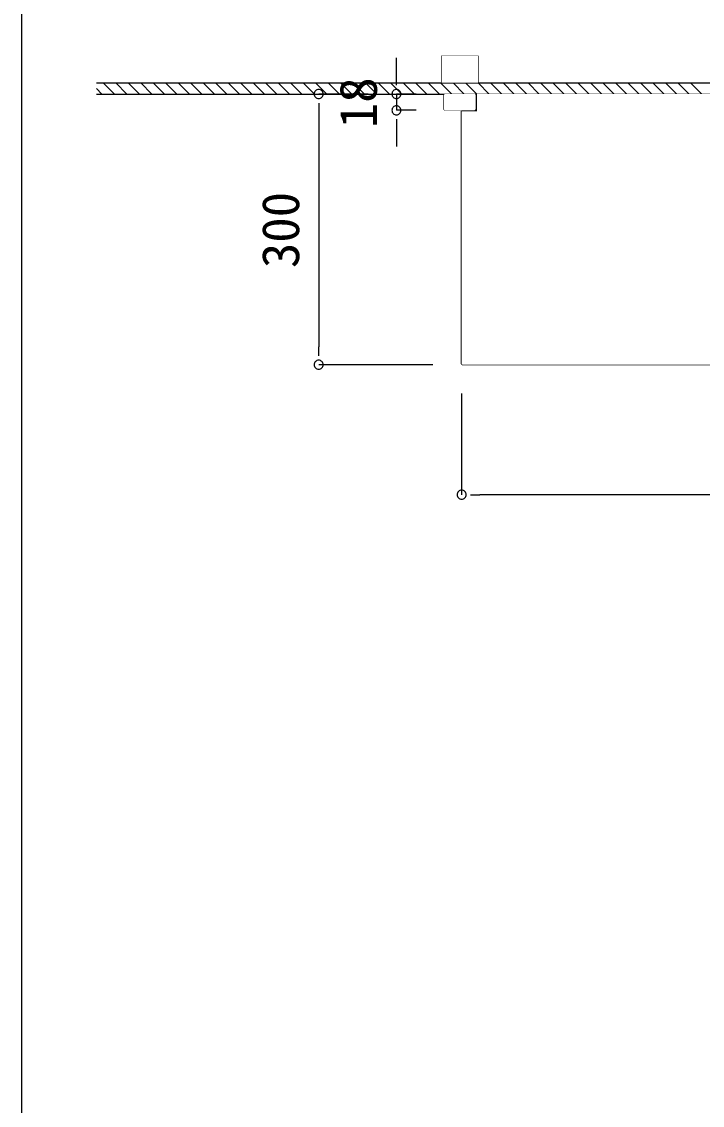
# Model space of a CAD drawing. Units: millimetres, scale not verified. Extents: x -4205 to 4205, y -2975 to 2975.
# Drawn here: x -3950 to -3196, y 517 to 1718 of the extents above; entities that cross this region are included whole.
import ezdxf
from ezdxf.enums import TextEntityAlignment as Align

# ---------------------------------------------------------------- set-up
doc = ezdxf.new("R2010")
doc.units = ezdxf.units.MM
doc.header["$LTSCALE"] = 20
for name, color, linetype in [('0-0', 7, 'Continuous'), ('0-4', 3, 'Continuous'), ('0-5', 7, 'Continuous')]:
    doc.layers.add(name, color=color, linetype=linetype)
doc.styles.add('ＭＳ ゴシック', font='')
doc.styles.get('ＭＳ ゴシック').set_extended_font_data('MS Gothic')

msp = doc.modelspace()

# ---------------------------------------------------------------- linework, layer by layer
at = {"layer": '0-0'}
for p, q in [((-3484.52, 1650.51), (-3444.52, 1680.51)), ((-3484.52, 1680.51), (-3444.52, 1650.51)), ((-3867.25, 1650.51), (-627.17, 1650.51)), ((-3847.17, 1638.01), (-3859.67, 1650.51)), ((-3833.33, 1638.01), (-3845.83, 1650.51)), ((-3819.48, 1638.01), (-3831.98, 1650.51)), ((-3805.64, 1638.01), (-3818.14, 1650.51)), ((-3791.79, 1638.01), (-3804.29, 1650.51)), ((-3777.95, 1638.01), (-3790.45, 1650.51)), ((-3764.1, 1638.01), (-3776.6, 1650.51)), ((-3750.26, 1638.01), (-3762.76, 1650.51)), ((-3736.42, 1638.01), (-3748.92, 1650.51)), ((-3722.57, 1638.01), (-3735.07, 1650.51)), ((-3708.73, 1638.01), (-3721.23, 1650.51)), ((-3694.88, 1638.01), (-3707.38, 1650.51)), ((-3681.04, 1638.01), (-3693.54, 1650.51)), ((-3667.19, 1638.01), (-3679.69, 1650.51)), ((-3653.35, 1638.01), (-3665.85, 1650.51)), ((-3639.5, 1638.01), (-3652, 1650.51)), ((-3625.66, 1638.01), (-3638.16, 1650.51)), ((-3611.81, 1638.01), (-3624.31, 1650.51)), ((-3597.97, 1638.01), (-3610.47, 1650.51)), ((-3584.13, 1638.01), (-3596.63, 1650.51)), ((-3570.28, 1638.01), (-3582.78, 1650.51)), ((-3556.44, 1638.01), (-3568.94, 1650.51)), ((-3542.59, 1638.01), (-3555.09, 1650.51)), ((-3528.75, 1638.01), (-3541.25, 1650.51)), ((-3514.9, 1638.01), (-3527.4, 1650.51)), ((-3501.06, 1638.01), (-3513.56, 1650.51)), ((-3487.21, 1638.01), (-3499.71, 1650.51)), ((-3473.37, 1638.01), (-3485.87, 1650.51)), ((-3459.52, 1638.01), (-3472.02, 1650.51)), ((-3445.68, 1638.01), (-3458.18, 1650.51)), ((-3431.84, 1638.01), (-3444.34, 1650.51)), ((-3417.99, 1638.01), (-3430.49, 1650.51)), ((-3404.15, 1638.01), (-3416.65, 1650.51)), ((-3390.3, 1638.01), (-3402.8, 1650.51)), ((-3376.46, 1638.01), (-3388.96, 1650.51)), ((-3362.61, 1638.01), (-3375.11, 1650.51)), ((-3348.77, 1638.01), (-3361.27, 1650.51)), ((-3334.92, 1638.01), (-3347.42, 1650.51)), ((-3321.08, 1638.01), (-3333.58, 1650.51)), ((-3307.23, 1638.01), (-3319.73, 1650.51)), ((-3293.39, 1638.01), (-3305.89, 1650.51)), ((-3279.55, 1638.01), (-3292.05, 1650.51)), ((-3265.7, 1638.01), (-3278.2, 1650.51)), ((-3251.86, 1638.01), (-3264.36, 1650.51)), ((-3238.01, 1638.01), (-3250.51, 1650.51)), ((-3224.17, 1638.01), (-3236.67, 1650.51)), ((-3210.32, 1638.01), (-3222.82, 1650.51)), ((-3196.48, 1638.01), (-3208.98, 1650.51)), ((-3861.02, 1638.01), (-3867.25, 1644.24)), ((-3867.25, 1638.01), (-627.17, 1638.01)), ((-3435.52, 1633.51), (-3435.52, 1623.51)), ((-3440.52, 1628.51), (-3430.52, 1628.51)), ((-3445.52, 1378.01), (-3445.52, 1358.01)), ((-3435.52, 1368.01), (-3455.52, 1368.01))]:
    msp.add_line(p, q, dxfattribs=at)
for points in [[(-3950, 2750), (3950, 2750), (3950, -2750), (-3950, -2750)], [(-3484.52, 1680.51), (-3444.52, 1680.51), (-3444.52, 1650.51), (-3484.52, 1650.51)], [(-3482.02, 1637.01), (-3481.02, 1638.01), (-3448.02, 1638.01), (-3447.02, 1637.01), (-3447.02, 1621.01), (-3448.02, 1620.01), (-3481.02, 1620.01), (-3482.02, 1621.01)], [(-3442.52, 1368.01), (-3442.58, 1367.42), (-3442.75, 1366.86), (-3443.03, 1366.34), (-3443.4, 1365.89), (-3443.86, 1365.51), (-3444.38, 1365.24), (-3444.94, 1365.07), (-3445.52, 1365.01), (-3446.11, 1365.07), (-3446.67, 1365.24), (-3447.19, 1365.51), (-3447.64, 1365.89), (-3448.02, 1366.34), (-3448.3, 1366.86), (-3448.47, 1367.42), (-3448.52, 1368.01), (-3448.52, 1614.65), (-3446.77, 1620.6), (-3446.77, 1634.01), (-3444.27, 1634.01), (-3444.27, 1620.6), (-3442.52, 1614.65)], [(-3447.02, 1635.01), (-3434.52, 1635.01), (-3433.35, 1634.89), (-3432.23, 1634.55), (-3431.19, 1634), (-3430.28, 1633.25), (-3429.53, 1632.34), (-3428.98, 1631.3), (-3428.64, 1630.18), (-3428.52, 1629.01), (-3428.64, 1627.84), (-3428.98, 1626.71), (-3429.53, 1625.67), (-3430.28, 1624.77), (-3431.19, 1624.02), (-3432.23, 1623.46), (-3433.35, 1623.12), (-3434.52, 1623.01), (-3447.02, 1623.01)], [(-3434.52, 1626.01), (-3433.94, 1626.07), (-3433.38, 1626.24), (-3432.86, 1626.51), (-3432.4, 1626.89), (-3432.03, 1627.34), (-3431.75, 1627.86), (-3431.58, 1628.42), (-3431.52, 1629.01), (-3431.58, 1629.59), (-3431.75, 1630.16), (-3432.03, 1630.67), (-3432.4, 1631.13), (-3432.86, 1631.5), (-3433.38, 1631.78), (-3433.94, 1631.95), (-3434.52, 1632.01), (-3437.52, 1632.01), (-3438.11, 1631.95), (-3438.67, 1631.78), (-3439.19, 1631.5), (-3439.64, 1631.13), (-3440.02, 1630.67), (-3440.3, 1630.16), (-3440.47, 1629.59), (-3440.52, 1629.01), (-3440.47, 1628.42), (-3440.3, 1627.86), (-3440.02, 1627.34), (-3439.64, 1626.89), (-3439.19, 1626.51), (-3438.67, 1626.24), (-3438.11, 1626.07), (-3437.52, 1626.01)], [(-3432.52, 1628.51), (-3433.4, 1626.39), (-3435.52, 1625.51), (-3437.64, 1626.39), (-3438.52, 1628.51), (-3437.64, 1630.63), (-3435.52, 1631.51), (-3433.4, 1630.63)], [(-3439.52, 1368.01), (-3441.28, 1363.77), (-3445.52, 1362.01), (-3449.77, 1363.77), (-3451.52, 1368.01), (-3449.77, 1372.25), (-3445.52, 1374.01), (-3441.28, 1372.25)], [(-3442.52, 1368.01), (-3443.4, 1365.89), (-3445.52, 1365.01), (-3447.64, 1365.89), (-3448.52, 1368.01), (-3447.64, 1370.13), (-3445.52, 1371.01), (-3443.4, 1370.13)]]:
    msp.add_lwpolyline(points, close=True, dxfattribs=at)
msp.add_lwpolyline([(-2562.52, 1618.01), (-2562.52, 1339.01), (-2563.52, 1338.01), (-3461.52, 1338.01), (-3462.52, 1339.01), (-3462.52, 1619.01), (-3445.52, 1619.01), (-3445.52, 1638.01), (-2579.52, 1638.01), (-2579.52, 1619.01), (-2562.52, 1619.01)], dxfattribs=at)
at = {"layer": '0-4'}
for p, q in [((-3534.7, 1658.01), (-3534.7, 1678.01)), ((-3566.25, 1638.01), (-3620.86, 1638.01)), ((-3512.77, 1638.01), (-3534.7, 1638.01)), ((-3534.7, 1638.01), (-3534.7, 1620.01)), ((-3620.86, 1618.01), (-3620.86, 1358.01)), ((-3512.77, 1620.01), (-3534.7, 1620.01)), ((-3534.7, 1600.01), (-3534.7, 1580.01)), ((-3494.27, 1338.01), (-3620.86, 1338.01)), ((-3462.52, 1306.26), (-3462.52, 1193.96)), ((-2582.52, 1193.96), (-3442.52, 1193.96))]:
    msp.add_line(p, q, dxfattribs=at)
at = {"layer": '0-5', "color": 3}
for p, q in [((-3534.7, 1648.01), (-3534.7, 1658.01)), ((-3620.86, 1628.01), (-3620.86, 1618.01)), ((-3534.7, 1610.01), (-3534.7, 1600.01)), ((-3620.86, 1348.01), (-3620.86, 1358.01)), ((-3452.52, 1193.96), (-3442.52, 1193.96))]:
    msp.add_line(p, q, dxfattribs=at)
at = {"layer": '0-5'}
for points in [[(-3620.86, 1633.01), (-3619.88, 1633.1), (-3618.95, 1633.39), (-3618.08, 1633.85), (-3617.32, 1634.47), (-3616.7, 1635.23), (-3616.24, 1636.09), (-3615.96, 1637.03), (-3615.86, 1638.01), (-3615.96, 1638.98), (-3616.24, 1639.92), (-3616.7, 1640.79), (-3617.32, 1641.54), (-3618.08, 1642.16), (-3618.95, 1642.63), (-3619.88, 1642.91), (-3620.86, 1643.01), (-3621.83, 1642.91), (-3622.77, 1642.63), (-3623.64, 1642.16), (-3624.39, 1641.54), (-3625.02, 1640.79), (-3625.48, 1639.92), (-3625.76, 1638.98), (-3625.86, 1638.01), (-3625.76, 1637.03), (-3625.48, 1636.09), (-3625.02, 1635.23), (-3624.39, 1634.47), (-3623.64, 1633.85), (-3622.77, 1633.39), (-3621.83, 1633.1)], [(-3534.7, 1643.01), (-3535.68, 1642.91), (-3536.62, 1642.63), (-3537.48, 1642.16), (-3538.24, 1641.54), (-3538.86, 1640.79), (-3539.32, 1639.92), (-3539.61, 1638.98), (-3539.7, 1638.01), (-3539.61, 1637.03), (-3539.32, 1636.09), (-3538.86, 1635.23), (-3538.24, 1634.47), (-3537.48, 1633.85), (-3536.62, 1633.39), (-3535.68, 1633.1), (-3534.7, 1633.01), (-3533.73, 1633.1), (-3532.79, 1633.39), (-3531.92, 1633.85), (-3531.17, 1634.47), (-3530.55, 1635.23), (-3530.08, 1636.09), (-3529.8, 1637.03), (-3529.7, 1638.01), (-3529.8, 1638.98), (-3530.08, 1639.92), (-3530.55, 1640.79), (-3531.17, 1641.54), (-3531.92, 1642.16), (-3532.79, 1642.63), (-3533.73, 1642.91)], [(-3534.7, 1615.01), (-3533.73, 1615.1), (-3532.79, 1615.39), (-3531.92, 1615.85), (-3531.17, 1616.47), (-3530.55, 1617.23), (-3530.08, 1618.09), (-3529.8, 1619.03), (-3529.7, 1620.01), (-3529.8, 1620.98), (-3530.08, 1621.92), (-3530.55, 1622.79), (-3531.17, 1623.54), (-3531.92, 1624.16), (-3532.79, 1624.63), (-3533.73, 1624.91), (-3534.7, 1625.01), (-3535.68, 1624.91), (-3536.62, 1624.63), (-3537.48, 1624.16), (-3538.24, 1623.54), (-3538.86, 1622.79), (-3539.32, 1621.92), (-3539.61, 1620.98), (-3539.7, 1620.01), (-3539.61, 1619.03), (-3539.32, 1618.09), (-3538.86, 1617.23), (-3538.24, 1616.47), (-3537.48, 1615.85), (-3536.62, 1615.39), (-3535.68, 1615.1)], [(-3620.86, 1343.01), (-3621.83, 1342.91), (-3622.77, 1342.63), (-3623.64, 1342.16), (-3624.39, 1341.54), (-3625.02, 1340.79), (-3625.48, 1339.92), (-3625.76, 1338.98), (-3625.86, 1338.01), (-3625.76, 1337.03), (-3625.48, 1336.09), (-3625.02, 1335.23), (-3624.39, 1334.47), (-3623.64, 1333.85), (-3622.77, 1333.39), (-3621.83, 1333.1), (-3620.86, 1333.01), (-3619.88, 1333.1), (-3618.95, 1333.39), (-3618.08, 1333.85), (-3617.32, 1334.47), (-3616.7, 1335.23), (-3616.24, 1336.09), (-3615.96, 1337.03), (-3615.86, 1338.01), (-3615.96, 1338.98), (-3616.24, 1339.92), (-3616.7, 1340.79), (-3617.32, 1341.54), (-3618.08, 1342.16), (-3618.95, 1342.63), (-3619.88, 1342.91)], [(-3457.52, 1193.96), (-3457.62, 1194.94), (-3457.9, 1195.87), (-3458.37, 1196.74), (-3458.99, 1197.5), (-3459.75, 1198.12), (-3460.61, 1198.58), (-3461.55, 1198.86), (-3462.52, 1198.96), (-3463.5, 1198.86), (-3464.44, 1198.58), (-3465.3, 1198.12), (-3466.06, 1197.5), (-3466.68, 1196.74), (-3467.14, 1195.87), (-3467.43, 1194.94), (-3467.52, 1193.96), (-3467.43, 1192.99), (-3467.14, 1192.05), (-3466.68, 1191.18), (-3466.06, 1190.43), (-3465.3, 1189.8), (-3464.44, 1189.34), (-3463.5, 1189.06), (-3462.52, 1188.96), (-3461.55, 1189.06), (-3460.61, 1189.34), (-3459.75, 1189.8), (-3458.99, 1190.43), (-3458.37, 1191.18), (-3457.9, 1192.05), (-3457.62, 1192.99)]]:
    msp.add_lwpolyline(points, close=True, dxfattribs=at)

# ---------------------------------------------------------------- texts
at = {"layer": '0-4', "color": 7, "style": 'ＭＳ ゴシック'}
for s, p in [('18', (-3543.96, 1600.22)), ('300', (-3630.12, 1445.11))]:
    msp.add_text(s, height=41.38, rotation=90, dxfattribs=at).set_placement(p, align=Align.BOTTOM_LEFT)

# ---------------------------------------------------------------- next in the draw order: wipeouts: each hides what was drawn before it
for points in [[(-3484.52, 1650.51), (-3444.52, 1680.51), (-3444.52, 1650.51), (-3444.52, 1650.51)], [(-3448.02, 1620.01), (-3447.02, 1637.01), (-3447.02, 1621.01), (-3447.02, 1621.01)]]:
    msp.add_wipeout(points)

# ---------------------------------------------------------------- next in the draw order: wipeouts: each hides what was drawn before it
for points in [[(-3484.52, 1680.51), (-3444.52, 1680.51), (-3484.52, 1650.51), (-3484.52, 1650.51)], [(-3448.02, 1638.01), (-3447.02, 1637.01), (-3448.02, 1620.01), (-3448.02, 1620.01)]]:
    msp.add_wipeout(points)

# ---------------------------------------------------------------- next in the draw order: linework, layer by layer
at = {"layer": '0-0'}
msp.add_solid([(-3484.52, 1680.51), (-3444.52, 1680.51), (-3444.52, 1680.51)], dxfattribs=at)

# ---------------------------------------------------------------- next in the draw order: wipeouts: each hides what was drawn before it
msp.add_wipeout([(-3481.02, 1620.01), (-3448.02, 1638.01), (-3448.02, 1620.01), (-3448.02, 1620.01)])

# ---------------------------------------------------------------- next in the draw order: wipeouts: each hides what was drawn before it
msp.add_wipeout([(-3481.02, 1638.01), (-3448.02, 1638.01), (-3481.02, 1620.01), (-3481.02, 1620.01)])

# ---------------------------------------------------------------- next in the draw order: wipeouts: each hides what was drawn before it
for points in [[(-3482.02, 1621.01), (-3481.02, 1638.01), (-3481.02, 1620.01), (-3481.02, 1620.01)], [(-3445.52, 1619.01), (-2579.52, 1619.01), (-2563.52, 1338.01), (-2563.52, 1338.01)]]:
    msp.add_wipeout(points)

# ---------------------------------------------------------------- next in the draw order: wipeouts: each hides what was drawn before it
for points in [[(-3482.02, 1637.01), (-3481.02, 1638.01), (-3482.02, 1621.01), (-3482.02, 1621.01)], [(-3445.52, 1619.01), (-2579.52, 1638.01), (-2579.52, 1619.01), (-2579.52, 1619.01)]]:
    msp.add_wipeout(points)

# ---------------------------------------------------------------- next in the draw order: wipeouts: each hides what was drawn before it
for points in [[(-3482.02, 1637.01), (-3481.02, 1638.01), (-3481.02, 1638.01), (-3481.02, 1638.01)], [(-3445.52, 1638.01), (-2579.52, 1638.01), (-3445.52, 1619.01), (-3445.52, 1619.01)]]:
    msp.add_wipeout(points)

# ---------------------------------------------------------------- next in the draw order: wipeouts: each hides what was drawn before it
msp.add_wipeout([(-3461.52, 1338.01), (-3445.52, 1619.01), (-2563.52, 1338.01), (-2563.52, 1338.01)])

# ---------------------------------------------------------------- next in the draw order: wipeouts: each hides what was drawn before it
msp.add_wipeout([(-3462.52, 1339.01), (-3445.52, 1619.01), (-3461.52, 1338.01), (-3461.52, 1338.01)])

# ---------------------------------------------------------------- next in the draw order: wipeouts: each hides what was drawn before it
msp.add_wipeout([(-3462.52, 1619.01), (-3445.52, 1619.01), (-3462.52, 1339.01), (-3462.52, 1339.01)])

doc.saveas('drawing.dxf')
